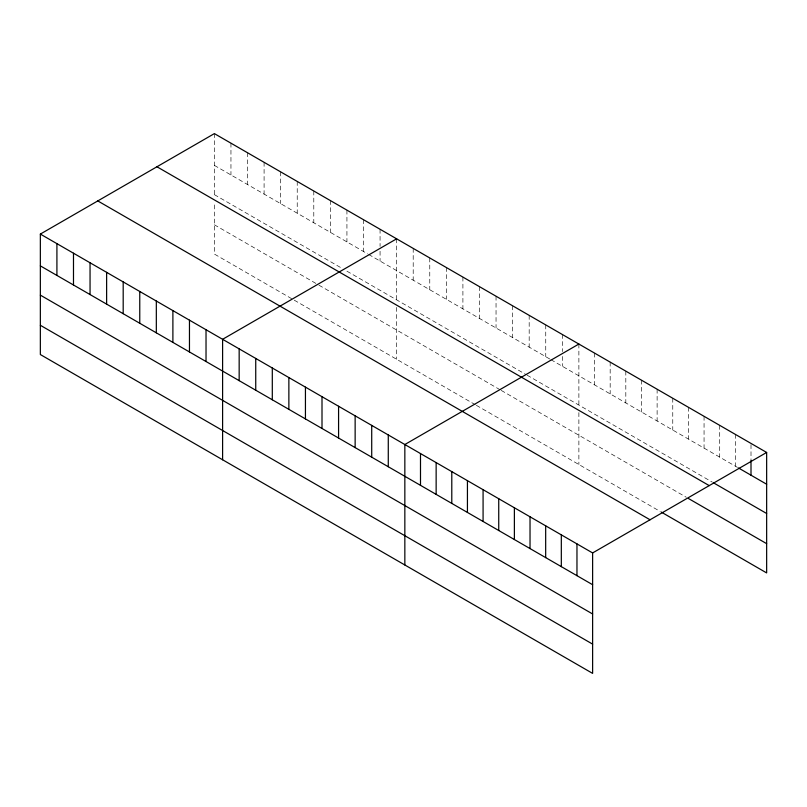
<?xml version="1.0" encoding="UTF-8"?>
<svg xmlns="http://www.w3.org/2000/svg" width="807" height="807" viewBox="0 0 807 807"><rect width="100%" height="100%" fill="white"/><g stroke="black" fill="none" stroke-linecap="round" stroke-linejoin="round"><path stroke-width="0.61" stroke-dasharray="4.04 3.03" d="M214.38 165.385L367.639 253.862M368.668 254.467L549.89 359.085M550.919 359.68L737.437 467.374M214.38 194.648L341.754 268.186M346.929 271.172L526.073 374.599M527.102 375.194L712.41 482.183M214.38 224.8L317.938 284.589M318.967 285.184L500.179 389.811M501.218 390.406L686.323 497.273M475.333 404.721L214.38 254.064L214.38 202.184M476.362 405.326L660.247 511.487M751.004 444.647L751.004 460.535M735.359 434.388L735.359 466.164M719.703 425.35L719.703 457.135M704.057 416.321L704.057 448.097M688.411 407.283L688.411 439.058M672.766 398.255L672.766 430.03M657.12 389.216L657.12 420.992M641.474 380.178L641.474 411.963M625.818 371.149L625.818 402.925M610.173 362.111L610.173 393.897M594.527 353.083L594.527 384.858M578.881 344.044L578.881 407.606M578.881 412.629L578.881 464.509M562.308 334.481L562.308 351.59M562.308 356.482L562.308 366.257M545.744 324.918L545.744 356.694M529.18 315.345L529.18 347.131M512.606 305.782L512.606 337.568M496.043 296.219L496.043 327.995M479.469 286.656L479.469 318.432M462.905 277.083L462.905 308.869M446.332 267.52L446.332 299.306M429.768 257.958L429.768 289.733M413.204 248.395L413.204 280.17M396.63 238.822L396.63 302.383M396.63 307.406L396.63 359.286M380.067 229.259L380.067 246.377M380.067 251.259L380.067 261.044M363.493 219.696L363.493 251.471M346.929 210.133L346.929 241.908M330.356 200.56L330.356 232.345M313.792 190.997L313.792 222.782M297.228 181.434L297.228 213.209M280.654 171.871L280.654 203.646M264.091 162.298L264.091 194.084M247.517 152.735L247.517 184.521M230.953 143.172L230.953 174.948M214.38 133.609L214.38 197.16"/><path stroke-width="1.21" d="M40.35 234.08L592.62 552.936L592.62 673.391L40.35 354.545L40.35 234.08L214.38 133.609L766.65 452.455L766.65 572.92L661.286 512.092M396.63 238.822L222.601 339.303L222.601 459.768M578.881 344.044L404.842 444.526L404.842 564.981M592.62 552.936L766.65 452.455M738.486 467.969L766.65 484.23M713.449 482.788L766.65 513.494M156.951 166.767L709.222 485.612M688.411 498.484L766.65 543.656M97.778 200.923L650.049 519.779M40.35 265.866L592.62 584.712M40.35 295.13L592.62 613.976M40.35 325.282L592.62 644.127M751.004 460.535L751.004 475.202M576.965 543.898L576.965 575.673M561.319 534.859L561.319 566.645M545.673 525.831L545.673 557.607M530.028 516.793L530.028 548.578M514.382 507.764L514.382 539.54M498.736 498.726L498.736 530.502M483.08 489.698L483.08 521.473M467.435 480.659L467.435 512.435M451.789 471.621L451.789 503.407M436.143 462.593L436.143 494.368M420.497 453.554L420.497 485.34M388.278 434.953L388.278 466.739M371.714 425.39L371.714 457.176M355.141 415.827L355.141 447.603M338.577 406.264L338.577 438.04M322.003 396.691L322.003 428.477M305.439 387.128L305.439 418.914M288.866 377.565L288.866 409.341M272.302 368.002L272.302 399.778M255.738 358.429L255.738 390.215M239.165 348.866L239.165 380.652M206.027 329.74L206.027 361.516M189.463 320.167L189.463 351.953M172.89 310.604L172.89 342.39M156.326 301.041L156.326 332.817M139.762 291.478L139.762 323.254M123.189 281.915L123.189 313.691M106.625 272.342L106.625 304.128M90.051 262.779L90.051 294.555M73.487 253.216L73.487 284.992M56.914 243.653L56.914 275.429"/></g></svg>
